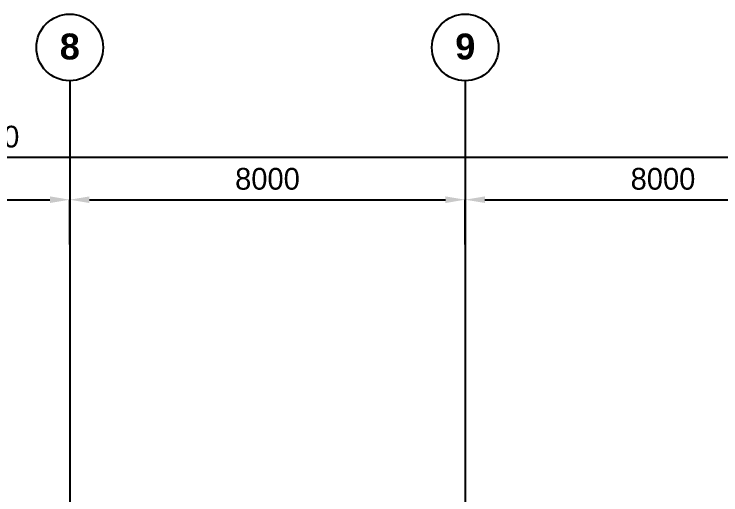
# Model space of a CAD drawing. Header units: millimetres. Extents: x -62354 to 129108, y -71259 to 35407.
# Drawn here: x -259 to 14036, y 25676 to 35407 of the extents above; entities that cross this region are included whole.
import ezdxf
from ezdxf.enums import TextEntityAlignment as Align

# ---------------------------------------------------------------- set-up
doc = ezdxf.new("R2010")
doc.units = ezdxf.units.MM
doc.header["$MEASUREMENT"] = 0
doc.linetypes.add('1st FL Layout xrf$0$CENTER2', pattern=[1.125, 0.75, -0.125, 0.125, -0.125])
doc.layers.add('1st FL Layout xrf$0$G-Grid', color=7, linetype='Continuous')
doc.layers.add('1st FL Layout xrf$0$G-Grid Dim', color=1, linetype='Continuous')
doc.layers.add('1st FL Layout xrf$0$G-Grid Line', color=253, linetype='1st FL Layout xrf$0$CENTER2', transparency=0.5)
doc.styles.add('1st FL Layout xrf$0$Standard', font='arialbd.ttf')
doc.styles.add('1st FL Layout xrf$0$TEXT', font='cordia2.shx')
doc.dimstyles.new('1st FL Layout xrf$0$DIMDOT200', dxfattribs={"dimscale": 2, "dimtxt": 220, "dimasz": 200, "dimexe": 0.15, "dimexo": 0.1, "dimgap": 100, "dimtad": 1, "dimdec": 0, "dimzin": 0, "dimdsep": 46, "dimtxsty": '1st FL Layout xrf$0$TEXT', "dimcen": 0.09, "dimclrd": 256, "dimclre": 256, "dimclrt": 7, "dimadec": 0, "dimazin": 0, "dimtfac": 1, "dimtdec": 0, "dimtix": 1, "dimtmove": 2, "dimatfit": 3, "dimfxl": 1, "dimtolj": 1, "dimtzin": 0, "dimarcsym": 0})

# ---------------------------------------------------------------- blocks, each defined once
blk = doc.blocks.new('*D52')
at = {"layer": '1st FL Layout xrf$0$G-Grid Dim', "lineweight": -2, "transparency": 16777216}
for p, q in [((-7135, 30744), (-7135, 31651)), ((-6735, 31651), (465, 31651)), ((865, 30744), (865, 31651))]:
    blk.add_line(p, q, dxfattribs=at)
at = {"layer": '1st FL Layout xrf$0$G-Grid Dim', "transparency": 16777216}
for points in [[(-6735, 31718), (-6735, 31584), (-7135, 31651)], [(465, 31718), (465, 31584), (865, 31651)]]:
    blk.add_solid(points, dxfattribs=at)
at = {"layer": '1st FL Layout xrf$0$G-Grid Dim', "color": 7, "transparency": 16777216, "insert": (-3135, 32071), "char_height": 440, "attachment_point": 5, "style": '1st FL Layout xrf$0$TEXT'}
blk.add_mtext('\\A1;8000', dxfattribs=at)
blk = doc.blocks.new('*D53')
at = {"layer": '1st FL Layout xrf$0$G-Grid Dim', "lineweight": -2, "transparency": 16777216}
for p, q in [((865, 30744), (865, 31651)), ((1265, 31651), (8465, 31651)), ((8865, 30744), (8865, 31651))]:
    blk.add_line(p, q, dxfattribs=at)
at = {"layer": '1st FL Layout xrf$0$G-Grid Dim', "transparency": 16777216}
for points in [[(1265, 31718), (1265, 31584), (865, 31651)], [(8465, 31718), (8465, 31584), (8865, 31651)]]:
    blk.add_solid(points, dxfattribs=at)
at = {"layer": '1st FL Layout xrf$0$G-Grid Dim', "color": 7, "transparency": 16777216, "insert": (4865, 32071), "char_height": 440, "attachment_point": 5, "style": '1st FL Layout xrf$0$TEXT'}
blk.add_mtext('\\A1;8000', dxfattribs=at)
blk = doc.blocks.new('*D54')
at = {"layer": '1st FL Layout xrf$0$G-Grid Dim', "lineweight": -2, "transparency": 16777216}
for p, q in [((8865, 30744), (8865, 31651)), ((9265, 31651), (16465, 31651)), ((16865, 30744), (16865, 31651))]:
    blk.add_line(p, q, dxfattribs=at)
at = {"layer": '1st FL Layout xrf$0$G-Grid Dim', "transparency": 16777216}
for points in [[(9265, 31718), (9265, 31584), (8865, 31651)], [(16465, 31718), (16465, 31584), (16865, 31651)]]:
    blk.add_solid(points, dxfattribs=at)
at = {"layer": '1st FL Layout xrf$0$G-Grid Dim', "color": 7, "transparency": 16777216, "insert": (12865, 32071), "char_height": 440, "attachment_point": 5, "style": '1st FL Layout xrf$0$TEXT'}
blk.add_mtext('\\A1;8000', dxfattribs=at)
blk = doc.blocks.new('*D49')
at = {"layer": '1st FL Layout xrf$0$G-Grid Dim', "lineweight": -2, "transparency": 16777216}
for p, q in [((-51135, 30744), (-51135, 32505)), ((48465, 32505), (-50735, 32505)), ((48865, 30744), (48865, 32505))]:
    blk.add_line(p, q, dxfattribs=at)
at = {"layer": '1st FL Layout xrf$0$G-Grid Dim', "transparency": 16777216}
for points in [[(-50735, 32572), (-50735, 32438), (-51135, 32505)], [(48465, 32572), (48465, 32438), (48865, 32505)]]:
    blk.add_solid(points, dxfattribs=at)
at = {"layer": '1st FL Layout xrf$0$G-Grid Dim', "color": 7, "transparency": 16777216, "insert": (-1135, 32925), "char_height": 440, "attachment_point": 5, "style": '1st FL Layout xrf$0$TEXT'}
blk.add_mtext('\\A1;100000', dxfattribs=at)
blk = doc.blocks.new('*U69')
at = {"color": 1}
blk.add_lwpolyline([(850, 0), (2100, 0)], dxfattribs=at)
blk.add_circle((-275, 0), 1125, dxfattribs=at)
at = {"style": '1st FL Layout xrf$0$Standard'}
blk.add_attdef('GRID', text='', height=875, dxfattribs=at).set_placement((-308, 3), align=Align.MIDDLE_CENTER)
blk = doc.blocks.new('1st FL Layout xrf')
at = {"layer": '1st FL Layout xrf$0$G-Grid Line', "ltscale": 10}
for p, q in [((865.1, 33307.4), (865.1, -20796.5)), ((8865.1, 33307.4), (8865.1, -20796.5))]:
    blk.add_line(p, q, dxfattribs=at)
at = {"layer": '1st FL Layout xrf$0$G-Grid'}
ref = blk.add_blockref('*U69', (865.1, 34567.4), dxfattribs=dict(at, xscale=0.5999999999985448, yscale=0.5999999999985448, zscale=0.5999999999985448, rotation=270))
ref.add_attrib('GRID', '8', dxfattribs={"layer": '0', "height": 525, "style": '1st FL Layout xrf$0$Standard'}).set_placement((866.7, 34752), align=Align.MIDDLE_CENTER)
ref = blk.add_blockref('*U69', (8865.1, 34567.4), dxfattribs=dict(at, xscale=0.5999999999985448, yscale=0.5999999999985448, zscale=0.5999999999985448, rotation=270))
ref.add_attrib('GRID', '9', dxfattribs={"layer": '0', "height": 525, "style": '1st FL Layout xrf$0$Standard'}).set_placement((8866.7, 34752), align=Align.MIDDLE_CENTER)
at = {"layer": '1st FL Layout xrf$0$G-Grid Dim'}
for base, p1, p2, picture, middle in [((-51134.9, 32505.1), (48865.1, 30743.3), (-51134.9, 30743.3), '*D49', (-1134.9, 32925.1)), ((865.1, 31651.1), (-7134.9, 30743.3), (865.1, 30743.3), '*D52', (-3134.9, 32071.1)), ((8865.1, 31651.1), (865.1, 30743.3), (8865.1, 30743.3), '*D53', (4865.1, 32071.1)), ((16865.1, 31651.1), (8865.1, 30743.3), (16865.1, 30743.3), '*D54', (12865.1, 32071.1))]:
    dim = blk.add_linear_dim(base=base, p1=p1, p2=p2, dimstyle='1st FL Layout xrf$0$DIMDOT200', dxfattribs=at)
    dim.commit()
    dim.dimension.update_dxf_attribs({"geometry": picture, "text_midpoint": middle})

msp = doc.modelspace()

# ---------------------------------------------------------------- block references
msp.add_blockref('1st FL Layout xrf', (0, 0))

doc.saveas('drawing.dxf')
